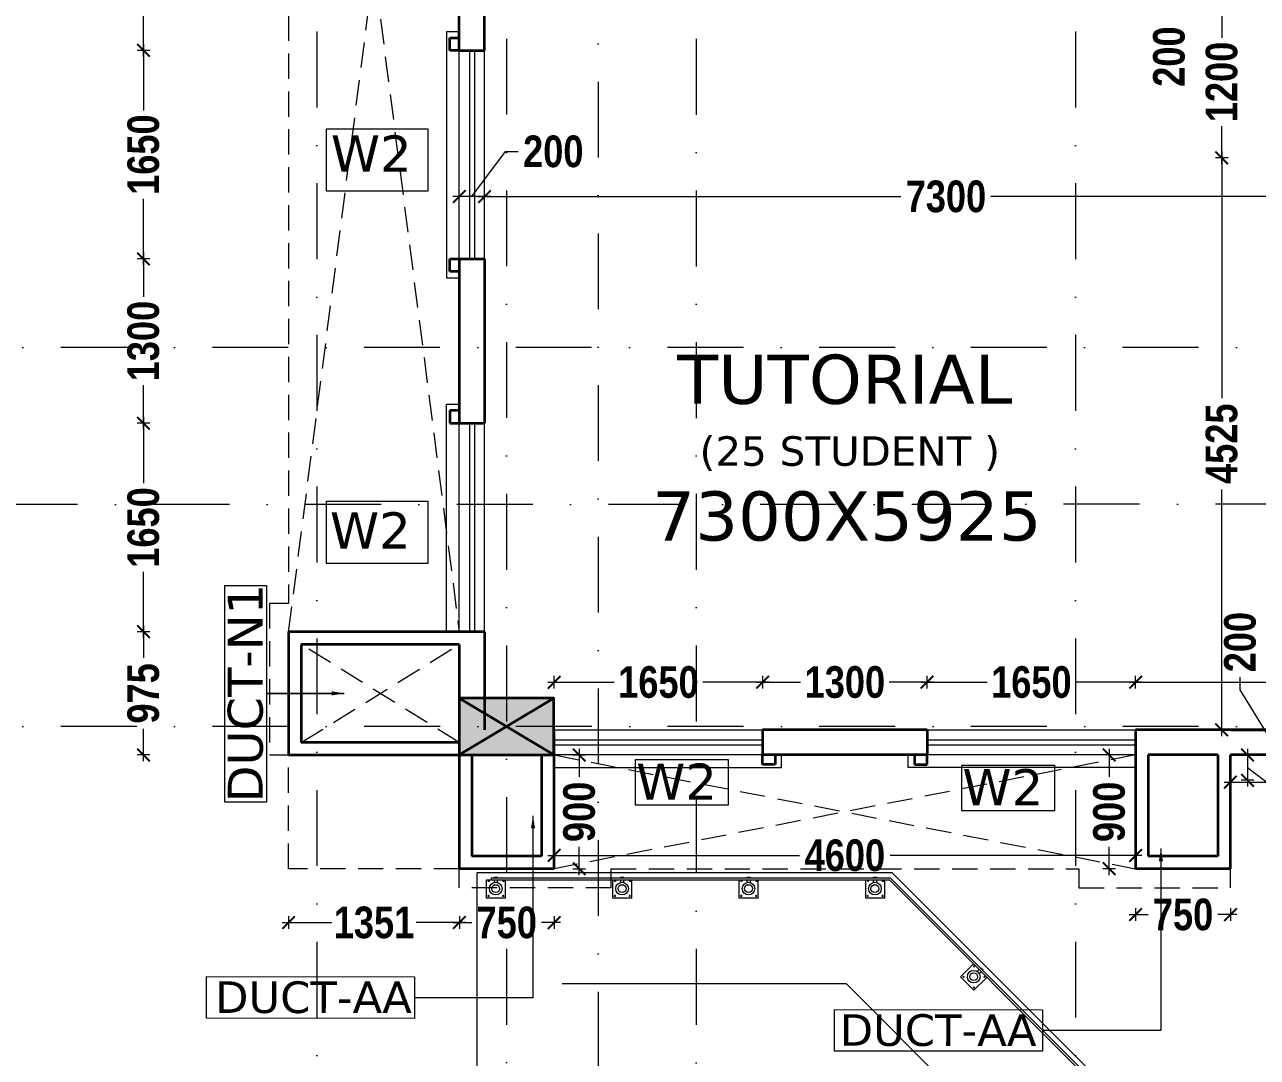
# Model space of a CAD drawing. Header units: millimetres. Extents: x -3092162 to 4513894, y -12317808 to 1849994.
# Drawn here: x -449828 to -440075, y -5859148 to -5850978 of the extents above; entities that cross this region are included whole.
import ezdxf

# ---------------------------------------------------------------- set-up
doc = ezdxf.new("R2010")
doc.units = ezdxf.units.MM
doc.header["$LTSCALE"] = 2
doc.header["$MEASUREMENT"] = 0
doc.linetypes.add('DASHDOT', pattern=[1, 0.5, -0.25, 0, -0.25])
doc.linetypes.add('DASHED2', pattern=[0.375, 0.25, -0.125])
for name, color, linetype, lineweight, true_color in [('AEROW', 7, 'Continuous', 15, 0x0d0d0d), ('DOT', 7, 'DASHED2', 0, 0x89067c), ('duct text', 7, 'Continuous', 5, 0x30182a)]:
    doc.layers.add(name, color=color, linetype=linetype, lineweight=lineweight, true_color=true_color)
for name, color, linetype, lineweight in [('coloumn', 10, 'Continuous', 35), ('D DIM', 250, 'Continuous', 9), ('DETAIL', 240, 'Continuous', 9), ('DUCT', 37, 'Continuous', 35), ('glass', 5, 'Continuous', 15), ('GRID', 251, 'DASHDOT', 5), ('RAILING', 47, 'Continuous', 13), ('RAMP', 253, 'Continuous', 9), ('SILL', 74, 'Continuous', 9), ('TEXT', 7, 'Continuous', 13), ('VENTI', 162, 'Continuous', 5), ('W2', 162, 'Continuous', 5), ('WIN', 5, 'Continuous', 15)]:
    doc.layers.add(name, color=color, linetype=linetype, lineweight=lineweight)
doc.styles.add('door', font='arial.ttf', dxfattribs={"height": 70})
doc.styles.add('INNER DIM', font='ARIALNB.TTF', dxfattribs={"height": 250})
doc.styles.add('style2', font='verdana.ttf')
doc.dimstyles.new('DOOR', dxfattribs={"dimtxt": 100, "dimasz": 100, "dimexe": 25, "dimexo": 50, "dimgap": 25, "dimtad": 0, "dimtih": 1, "dimtoh": 1, "dimdec": 0, "dimzin": 3, "dimdsep": 46, "dimtxsty": 'door', "dimblk": 'OBLIQUE', "dimcen": 200, "dimclrd": 256, "dimclre": 256, "dimclrt": 256, "dimadec": 0, "dimazin": 0, "dimtfac": 1, "dimtdec": 0, "dimtofl": 0, "dimtmove": 2, "dimatfit": 3, "dimfxl": 300, "dimfxlon": 1, "dimfrac": 1, "dimtolj": 1, "dimtzin": 0, "dimlwd": -1, "dimlwe": -1, "dimarcsym": 0})
doc.dimstyles.new('external final', dxfattribs={"dimscale": 0, "dimtxt": 250, "dimasz": 100, "dimexe": 50, "dimexo": 50, "dimgap": 50, "dimtad": 0, "dimdec": 0, "dimzin": 0, "dimdsep": 46, "dimtxsty": 'INNER DIM', "dimblk": 'ARCHTICK', "dimcen": 100, "dimdle": 50, "dimclrd": 256, "dimclre": 256, "dimclrt": 256, "dimadec": 0, "dimazin": 0, "dimtfac": 1, "dimtdec": 0, "dimtix": 1, "dimtmove": 1, "dimatfit": 3, "dimfxl": 50, "dimfxlon": 1, "dimtolj": 1, "dimtzin": 0, "dimlwd": -1, "dimlwe": -1, "dimarcsym": 1})

# ---------------------------------------------------------------- blocks, each defined once
blk = doc.blocks.new('_ArchTick')
at = {"color": 0, "linetype": 'ByBlock', "const_width": 0.15}
blk.add_lwpolyline([(-0.5, -0.5), (0.5, 0.5)], dxfattribs=at)
blk = doc.blocks.new('_Oblique')
at = {"color": 0, "linetype": 'ByBlock', "lineweight": -2}
blk.add_line((-0.5, -0.5), (0.5, 0.5), dxfattribs=at)

msp = doc.modelspace()

# ---------------------------------------------------------------- hatches: boundary and pattern name
at = {"layer": 'coloumn', "ltscale": 100}
msp.add_hatch(color=256, dxfattribs=at).paths.add_polyline_path([(-446389.7, -5856756.2), (-446389.7, -5856306.2), (-445639.7, -5856306.2), (-445639.7, -5856756.2)])

# ---------------------------------------------------------------- linework, layer by layer
at = {"layer": 'AEROW', "ltscale": 100}
for p, q in [((-443326.6, -5858566), (-445574.9, -5858566)), ((-440960.1, -5860932.5), (-443326.6, -5858566))]:
    msp.add_line(p, q, dxfattribs=at)
at = {"layer": 'coloumn', "ltscale": 100}
for p, q in [((-446389.7, -5856306.2), (-446389.7, -5856756.2)), ((-445639.7, -5856306.2), (-446389.7, -5856306.2)), ((-445639.7, -5856756.2), (-445639.7, -5856306.2)), ((-446389.7, -5856756.2), (-445639.7, -5856756.2))]:
    msp.add_line(p, q, dxfattribs=at)
msp.add_lwpolyline([(-446389.7, -5856756.2), (-445639.7, -5856306.2), (-446389.7, -5856306.2), (-445639.7, -5856756.2)], dxfattribs=at)
at = {"layer": 'D DIM', "ltscale": 100}
for p, q in [((-440357.2, -5850781.2), (-440357.2, -5851081)), ((-448887.8, -5851231.2), (-448887.8, -5850881.4)), ((-448837.8, -5851181.2), (-448937.8, -5851181.2)), ((-448837.8, -5851181.2), (-448937.8, -5851181.2)), ((-448887.8, -5851131.2), (-448887.8, -5851656)), ((-440357.2, -5852081.2), (-440357.2, -5851781.4)), ((-446288.9, -5852338.1), (-446023.6, -5851981.9)), ((-446023.6, -5851981.9), (-445923.6, -5851981.9)), ((-440357.2, -5851981.2), (-440357.2, -5853932.1)), ((-440307.2, -5852031.2), (-440407.2, -5852031.2)), ((-440307.2, -5852031.2), (-440407.2, -5852031.2)), ((-446388.9, -5852388.1), (-446388.9, -5852288.1)), ((-446188.9, -5852388.1), (-446188.9, -5852288.1)), ((-446188.9, -5852388.1), (-446188.9, -5852288.1)), ((-448887.8, -5852881.2), (-448887.8, -5852356.4)), ((-446138.9, -5852338.1), (-446438.9, -5852338.1)), ((-446238.9, -5852338.1), (-442894.4, -5852338.1)), ((-438838.9, -5852338.1), (-442183.4, -5852338.1)), ((-448837.8, -5852831.2), (-448937.8, -5852831.2)), ((-448837.8, -5852831.2), (-448937.8, -5852831.2)), ((-448887.8, -5852781.2), (-448887.8, -5853131)), ((-448887.8, -5854181.2), (-448887.8, -5853831.4)), ((-448837.8, -5854131.2), (-448937.8, -5854131.2)), ((-448837.8, -5854131.2), (-448937.8, -5854131.2)), ((-448887.8, -5854081.2), (-448887.8, -5854606)), ((-440357.2, -5856606.2), (-440357.2, -5854655.3)), ((-448887.8, -5855831.2), (-448887.8, -5855306.4)), ((-448837.8, -5855781.2), (-448937.8, -5855781.2)), ((-448837.8, -5855781.2), (-448937.8, -5855781.2)), ((-448887.8, -5855731.2), (-448887.8, -5855988.7)), ((-445688.5, -5856180.5), (-445163.7, -5856180.5)), ((-445638.5, -5856230.5), (-445638.5, -5856130.5)), ((-443938.5, -5856180.5), (-444463.3, -5856180.5)), ((-444038.5, -5856180.5), (-443688.5, -5856180.5)), ((-443988.5, -5856230.5), (-443988.5, -5856130.5)), ((-443988.5, -5856230.5), (-443988.5, -5856130.5)), ((-442638, -5856180.5), (-442988, -5856180.5)), ((-442738, -5856180.5), (-442213.2, -5856180.5)), ((-442688, -5856230.5), (-442688, -5856130.5)), ((-442688, -5856230.5), (-442688, -5856130.5)), ((-440988, -5856180.5), (-441512.8, -5856180.5)), ((-441088, -5856180.5), (-439822.9, -5856180.5)), ((-441038, -5856230.5), (-441038, -5856130.5)), ((-441038, -5856230.5), (-441038, -5856130.5)), ((-440211.5, -5856241.5), (-440211.5, -5856141.5)), ((-439955.2, -5856656.2), (-440211.5, -5856241.5)), ((-448887.8, -5856806.2), (-448887.8, -5856548.7)), ((-440307.2, -5856556.2), (-440407.2, -5856556.2)), ((-448837.8, -5856756.2), (-448937.8, -5856756.2)), ((-445489.9, -5856756.2), (-445389.9, -5856756.2)), ((-445439.9, -5856706.2), (-445439.9, -5856928.8)), ((-441197.4, -5856756.2), (-441297.4, -5856756.2)), ((-441247.4, -5856706.2), (-441247.4, -5856928.8)), ((-440102.4, -5856756.2), (-440202.4, -5856756.2)), ((-440152.4, -5856706.2), (-440152.4, -5857006.2)), ((-440152.4, -5856856.2), (-439864.9, -5857073)), ((-440102.4, -5856956.2), (-440202.4, -5856956.2)), ((-440338, -5856971), (-439719.6, -5856971)), ((-440288, -5856971), (-440288, -5857021)), ((-445688.5, -5857551), (-443697.2, -5857551)), ((-445638.5, -5857501), (-445638.5, -5857601)), ((-445439.9, -5857706.2), (-445439.9, -5857483.6)), ((-440988, -5857551), (-442979.3, -5857551)), ((-441247.4, -5857706.2), (-441247.4, -5857483.6)), ((-441038, -5857501), (-441038, -5857601)), ((-445489.9, -5857656.2), (-445389.9, -5857656.2)), ((-441197.4, -5857656.2), (-441297.4, -5857656.2)), ((-447739.3, -5858032.6), (-447739.3, -5858132.6)), ((-446388.5, -5858032.6), (-446388.5, -5858132.6)), ((-446388.5, -5858032.6), (-446388.5, -5858132.6)), ((-445638.5, -5858032.6), (-445638.5, -5858132.6)), ((-441088, -5858019.4), (-440938.9, -5858019.4)), ((-441038, -5857969.4), (-441038, -5858069.4)), ((-440238, -5858019.4), (-440387.1, -5858019.4)), ((-440288, -5857969.4), (-440288, -5858069.4)), ((-447789.3, -5858082.6), (-447397.8, -5858082.6)), ((-446338.5, -5858082.6), (-446730, -5858082.6)), ((-446438.5, -5858082.6), (-446289.4, -5858082.6)), ((-445588.5, -5858082.6), (-445737.6, -5858082.6))]:
    msp.add_line(p, q, dxfattribs=at)
at = {"layer": 'DETAIL', "color": 253, "lineweight": 5, "ltscale": 0.5}
for p, q in [((-446173.4, -5857888.4), (-446173.4, -5857743.4)), ((-446173.4, -5857743.4), (-446135.9, -5857743.4)), ((-446023.4, -5857888.4), (-446023.4, -5857743.4)), ((-445173.4, -5857888.4), (-445173.4, -5857743.4)), ((-445023.4, -5857888.4), (-445023.4, -5857743.4)), ((-444173.4, -5857888.4), (-444173.4, -5857743.4)), ((-444023.4, -5857888.4), (-444023.4, -5857743.4)), ((-443173.4, -5857888.4), (-443173.4, -5857743.4)), ((-443023.4, -5857888.4), (-443023.4, -5857743.4)), ((-446160.4, -5857750.9), (-446160.4, -5857757.9)), ((-446153.4, -5857750.9), (-446160.4, -5857750.9)), ((-446153.4, -5857757.9), (-446160.4, -5857757.9)), ((-446153.4, -5857750.9), (-446153.4, -5857757.9)), ((-446043.4, -5857750.9), (-446043.4, -5857757.9)), ((-446036.4, -5857750.9), (-446043.4, -5857750.9)), ((-446036.4, -5857757.9), (-446043.4, -5857757.9)), ((-446036.4, -5857750.9), (-446036.4, -5857757.9)), ((-445160.4, -5857750.9), (-445160.4, -5857757.9)), ((-445153.4, -5857750.9), (-445160.4, -5857750.9)), ((-445153.4, -5857757.9), (-445160.4, -5857757.9)), ((-445153.4, -5857750.9), (-445153.4, -5857757.9)), ((-445043.4, -5857750.9), (-445043.4, -5857757.9)), ((-445036.4, -5857750.9), (-445043.4, -5857750.9)), ((-445036.4, -5857757.9), (-445043.4, -5857757.9)), ((-445036.4, -5857750.9), (-445036.4, -5857757.9)), ((-444160.4, -5857750.9), (-444160.4, -5857757.9)), ((-444153.4, -5857750.9), (-444160.4, -5857750.9)), ((-444153.4, -5857757.9), (-444160.4, -5857757.9)), ((-444153.4, -5857750.9), (-444153.4, -5857757.9)), ((-444043.4, -5857750.9), (-444043.4, -5857757.9)), ((-444036.4, -5857750.9), (-444043.4, -5857750.9)), ((-444036.4, -5857757.9), (-444043.4, -5857757.9)), ((-444036.4, -5857750.9), (-444036.4, -5857757.9)), ((-443160.4, -5857750.9), (-443160.4, -5857757.9)), ((-443153.4, -5857750.9), (-443160.4, -5857750.9)), ((-443153.4, -5857757.9), (-443160.4, -5857757.9)), ((-443153.4, -5857750.9), (-443153.4, -5857757.9)), ((-443043.4, -5857750.9), (-443043.4, -5857757.9)), ((-443036.4, -5857750.9), (-443043.4, -5857750.9)), ((-443036.4, -5857757.9), (-443043.4, -5857757.9)), ((-443036.4, -5857750.9), (-443036.4, -5857757.9)), ((-446023.4, -5857888.4), (-446173.4, -5857888.4)), ((-446160.4, -5857875.9), (-446160.4, -5857868.9)), ((-446153.4, -5857868.9), (-446160.4, -5857868.9)), ((-446153.4, -5857875.9), (-446160.4, -5857875.9)), ((-446153.4, -5857875.9), (-446153.4, -5857868.9)), ((-446043.4, -5857875.9), (-446043.4, -5857868.9)), ((-446036.4, -5857868.9), (-446043.4, -5857868.9)), ((-446036.4, -5857875.9), (-446043.4, -5857875.9)), ((-446036.4, -5857875.9), (-446036.4, -5857868.9)), ((-445023.4, -5857888.4), (-445173.4, -5857888.4)), ((-445160.4, -5857875.9), (-445160.4, -5857868.9)), ((-445153.4, -5857868.9), (-445160.4, -5857868.9)), ((-445153.4, -5857875.9), (-445160.4, -5857875.9)), ((-445153.4, -5857875.9), (-445153.4, -5857868.9)), ((-445043.4, -5857875.9), (-445043.4, -5857868.9)), ((-445036.4, -5857868.9), (-445043.4, -5857868.9)), ((-445036.4, -5857875.9), (-445043.4, -5857875.9)), ((-445036.4, -5857875.9), (-445036.4, -5857868.9)), ((-444023.4, -5857888.4), (-444173.4, -5857888.4)), ((-444160.4, -5857875.9), (-444160.4, -5857868.9)), ((-444153.4, -5857868.9), (-444160.4, -5857868.9)), ((-444153.4, -5857875.9), (-444160.4, -5857875.9)), ((-444153.4, -5857875.9), (-444153.4, -5857868.9)), ((-444043.4, -5857875.9), (-444043.4, -5857868.9)), ((-444036.4, -5857868.9), (-444043.4, -5857868.9)), ((-444036.4, -5857875.9), (-444043.4, -5857875.9)), ((-444036.4, -5857875.9), (-444036.4, -5857868.9)), ((-443023.4, -5857888.4), (-443173.4, -5857888.4)), ((-443160.4, -5857875.9), (-443160.4, -5857868.9)), ((-443153.4, -5857868.9), (-443160.4, -5857868.9)), ((-443153.4, -5857875.9), (-443160.4, -5857875.9)), ((-443153.4, -5857875.9), (-443153.4, -5857868.9)), ((-443043.4, -5857875.9), (-443043.4, -5857868.9)), ((-443036.4, -5857868.9), (-443043.4, -5857868.9)), ((-443036.4, -5857875.9), (-443043.4, -5857875.9)), ((-443036.4, -5857875.9), (-443036.4, -5857868.9)), ((-442423.3, -5858511.9), (-442320.8, -5858409.3)), ((-442316.9, -5858423.8), (-442321.8, -5858428.8)), ((-442316.9, -5858433.7), (-442321.8, -5858428.8)), ((-442311.9, -5858428.8), (-442316.9, -5858423.8)), ((-442311.9, -5858428.8), (-442316.9, -5858433.7)), ((-442317.2, -5858617.9), (-442423.3, -5858511.9)), ((-442405.3, -5858512.2), (-442400.3, -5858507.3)), ((-442400.3, -5858517.2), (-442405.3, -5858512.2)), ((-442395.4, -5858512.2), (-442400.3, -5858507.3)), ((-442400.3, -5858517.2), (-442395.4, -5858512.2)), ((-442317.2, -5858617.9), (-442214.7, -5858515.4)), ((-442234.1, -5858506.6), (-442239.1, -5858511.5)), ((-442234.1, -5858516.5), (-442239.1, -5858511.5)), ((-442229.2, -5858511.5), (-442234.1, -5858506.6)), ((-442229.2, -5858511.5), (-442234.1, -5858516.5)), ((-442322.5, -5858594.9), (-442317.6, -5858590)), ((-442317.6, -5858599.9), (-442322.5, -5858594.9)), ((-442312.6, -5858594.9), (-442317.6, -5858590)), ((-442317.6, -5858599.9), (-442312.6, -5858594.9))]:
    msp.add_line(p, q, dxfattribs=at)
at = {"layer": 'DOT', "ltscale": 400}
for p, q in [((-447739.3, -5855781.2), (-446389.3, -5845281.2)), ((-447739.3, -5845281.2), (-446389.3, -5855781.2)), ((-447739.3, -5845506), (-447739.3, -5855556.4)), ((-447889.3, -5855556.4), (-447889.3, -5856756.2)), ((-447739.3, -5855556.4), (-447889.3, -5855556.4)), ((-447639.3, -5856656.2), (-446389.3, -5855881.2)), ((-446389.3, -5856656.2), (-447639.3, -5855881.2)), ((-447889.3, -5856756.2), (-447739.3, -5856756.2)), ((-447739.3, -5857656.2), (-447740.1, -5856756.2)), ((-441038.4, -5856756.2), (-445638.9, -5857656.2)), ((-445638.9, -5856756.2), (-441038.4, -5857656.2)), ((-446390.1, -5857656.2), (-447739.3, -5857656.2)), ((-446388.9, -5857806.2), (-446388.9, -5857656.2)), ((-445189.1, -5857656.2), (-441488.2, -5857656.2)), ((-445189.1, -5857656.2), (-445189.1, -5857806.2)), ((-441488.2, -5857656.2), (-441488.2, -5857806.2)), ((-440288.4, -5857806.2), (-440288.4, -5857656.2)), ((-445189.1, -5857806.2), (-446388.9, -5857806.2)), ((-441488.2, -5857806.2), (-440288.4, -5857806.2))]:
    msp.add_line(p, q, dxfattribs=at)
at = {"layer": 'DUCT', "ltscale": 100}
for p, q in [((-446389.3, -5851181.2), (-446389.3, -5849881.2)), ((-446189.3, -5851181.2), (-446189.3, -5849881.2)), ((-446464.3, -5851181.2), (-446464.3, -5851081.2)), ((-446464.3, -5851081.2), (-446389.3, -5851081.2)), ((-446389.3, -5851181.2), (-446464.3, -5851181.2)), ((-446389.3, -5851181.2), (-446189.3, -5851181.2)), ((-446464.3, -5852931.5), (-446464.3, -5852831.5)), ((-446464.3, -5852831.5), (-446389.3, -5852831.5)), ((-446389.3, -5852831.2), (-446189.3, -5852831.2)), ((-446389.3, -5852831.2), (-446389.3, -5854131.2)), ((-446189.3, -5852831.2), (-446189.3, -5854131.2)), ((-446389.3, -5852931.5), (-446464.3, -5852931.5)), ((-446389.3, -5854030.5), (-446464.3, -5854030.5)), ((-446464.3, -5854030.5), (-446464.3, -5854130.9)), ((-446464.3, -5854130.9), (-446389.3, -5854130.9)), ((-446389.3, -5854131.2), (-446189.3, -5854131.2)), ((-446189.3, -5855781.2), (-447739.3, -5855781.2)), ((-447739.3, -5855781.2), (-447739.3, -5856756.2)), ((-446189.3, -5855781.2), (-446189.3, -5856556.2)), ((-446389.3, -5855881.2), (-447639.3, -5855881.2)), ((-447639.3, -5855881.2), (-447639.3, -5856656.2)), ((-446389.3, -5855881.2), (-446389.3, -5856656.2)), ((-446189.3, -5855806.2), (-446189.3, -5856556.2)), ((-445638.9, -5857656.2), (-445638.9, -5856556.2)), ((-442688.4, -5856556.2), (-443988.9, -5856556.2)), ((-443988.9, -5856556.2), (-443988.9, -5856756.2)), ((-442688.4, -5856556.2), (-442688.4, -5856756.2)), ((-439738.4, -5856556.2), (-441038.4, -5856556.2)), ((-441038.4, -5856556.2), (-441038.4, -5856756.2)), ((-440288.4, -5856556.2), (-438888.9, -5856556.2)), ((-446389.3, -5856656.2), (-447639.3, -5856656.2)), ((-447739.3, -5856756.2), (-446389.3, -5856756.2)), ((-446388.9, -5856756.2), (-446388.9, -5857656.2)), ((-446288.9, -5856756.2), (-446288.9, -5857556.2)), ((-445738.9, -5856756.2), (-445738.9, -5857556.2)), ((-443989.3, -5856831.2), (-443989.3, -5856756.2)), ((-442688.4, -5856756.2), (-443988.9, -5856756.2)), ((-443888.9, -5856756.2), (-443888.9, -5856831.2)), ((-442788.4, -5856756.2), (-442788.4, -5856831.2)), ((-442688, -5856831.2), (-442688, -5856756.2)), ((-441038.4, -5856756.2), (-441038.4, -5857656.2)), ((-440388.4, -5856756.2), (-440938.4, -5856756.2)), ((-440388.4, -5856756.2), (-440938.4, -5856756.2)), ((-440938.4, -5856756.2), (-440938.4, -5857556.2)), ((-440388.4, -5856756.2), (-440388.4, -5857556.2)), ((-438888.9, -5856756.2), (-440288.4, -5856756.2)), ((-440288.4, -5857656.2), (-440288.4, -5856756.2)), ((-443888.9, -5856831.2), (-443989.3, -5856831.2)), ((-442788.4, -5856831.2), (-442688, -5856831.2)), ((-445738.9, -5857556.2), (-446288.9, -5857556.2)), ((-440388.4, -5857556.2), (-440938.4, -5857556.2)), ((-445638.9, -5857656.2), (-446388.9, -5857656.2)), ((-440288.4, -5857656.2), (-441038.4, -5857656.2))]:
    msp.add_line(p, q, dxfattribs=at)
at = {"layer": 'duct text', "ltscale": 0.1}
for points in [[(-448244.5, -5857129.5), (-448244.5, -5855414.9), (-447915.4, -5855414.9), (-447915.4, -5857129.5)], [(-446743.2, -5858840.9), (-448389.5, -5858838.8), (-448389.2, -5858509.6), (-446742.9, -5858511.7)], [(-441775.3, -5859100.4), (-443420.2, -5859098.3), (-443419.8, -5858769.2), (-441774.9, -5858771.3)]]:
    msp.add_lwpolyline(points, close=True, dxfattribs=at)
at = {"layer": 'glass', "ltscale": 100}
for p, q in [((-446309.3, -5851181.2), (-446309.3, -5852831.2)), ((-446269.3, -5851181.2), (-446269.3, -5852831.2)), ((-445638.9, -5856636.2), (-443988.9, -5856636.2)), ((-445638.9, -5856676.2), (-443988.9, -5856676.2)), ((-442688.4, -5856636.2), (-441038.4, -5856636.2)), ((-442688.4, -5856676.2), (-441038.4, -5856676.2))]:
    msp.add_line(p, q, dxfattribs=at)
at = {"layer": 'GRID', "color": 5, "ltscale": 600}
for p, q in [((-445289.4, -5805825.2), (-445289.4, -5894627.3)), ((-446014.3, -5806686), (-446014.3, -5893766.5)), ((-444514.3, -5806686.5), (-444514.3, -5893766)), ((-447514.7, -5807829.3), (-447514.7, -5892623.2)), ((-441514.3, -5807829.3), (-441514.3, -5892623.2))]:
    msp.add_line(p, q, dxfattribs=at)
at = {"layer": 'GRID', "color": 6, "ltscale": 600}
for p, q in [((-367335.2, -5853531.2), (-460174.2, -5853531.2)), ((-365401.2, -5854770.2), (-462108.1, -5854773.8)), ((-367334.5, -5856531.2), (-460174.2, -5856531.2))]:
    msp.add_line(p, q, dxfattribs=at)
at = {"layer": 'RAILING', "ltscale": 100}
for p, q in [((-446135.9, -5857727.6), (-442979.8, -5857727.6)), ((-446135.9, -5857727.6), (-446135.9, -5857744)), ((-446135.9, -5857744), (-442986.1, -5857744)), ((-440138.1, -5860592), (-442986.1, -5857744)), ((-440122.1, -5860585.3), (-442979.8, -5857727.6))]:
    msp.add_line(p, q, dxfattribs=at)
at = {"layer": 'RAILING', "ltscale": 0.5}
for p, q in [((-446110.9, -5857727.4), (-446110.9, -5857723.4)), ((-446110.9, -5857723.4), (-446085.9, -5857723.4)), ((-446110.9, -5857760.4), (-446110.9, -5857743.4)), ((-446085.9, -5857727.4), (-446085.9, -5857723.4)), ((-446085.9, -5857760.4), (-446085.9, -5857743.4)), ((-445110.9, -5857727.4), (-445110.9, -5857723.4)), ((-445110.9, -5857723.4), (-445085.9, -5857723.4)), ((-445110.9, -5857760.4), (-445110.9, -5857743.4)), ((-445085.9, -5857727.4), (-445085.9, -5857723.4)), ((-445085.9, -5857760.4), (-445085.9, -5857743.4)), ((-444110.9, -5857727.4), (-444110.9, -5857723.4)), ((-444110.9, -5857723.4), (-444085.9, -5857723.4)), ((-444110.9, -5857760.4), (-444110.9, -5857743.4)), ((-444085.9, -5857727.4), (-444085.9, -5857723.4)), ((-444085.9, -5857760.4), (-444085.9, -5857743.4)), ((-443110.9, -5857727.4), (-443110.9, -5857723.4)), ((-443110.9, -5857723.4), (-443085.9, -5857723.4)), ((-443110.9, -5857760.4), (-443110.9, -5857743.4)), ((-443085.9, -5857727.4), (-443085.9, -5857723.4)), ((-443085.9, -5857760.4), (-443085.9, -5857743.4)), ((-442288.6, -5858465.5), (-442276.6, -5858453.5)), ((-442270.9, -5858483.2), (-442258.9, -5858471.2)), ((-442265.2, -5858442.2), (-442262.4, -5858439.4)), ((-442262.4, -5858439.4), (-442244.7, -5858457.1)), ((-442247.6, -5858459.9), (-442244.7, -5858457.1))]:
    msp.add_line(p, q, dxfattribs=at)
for centre, radius in [((-446100.9, -5857813.4), 50), ((-446100.9, -5857813.4), 31), ((-445100.9, -5857813.4), 50), ((-445100.9, -5857813.4), 31), ((-444100.9, -5857813.4), 50), ((-444100.9, -5857813.4), 31), ((-443100.9, -5857813.4), 50), ((-443100.9, -5857813.4), 31), ((-442319, -5858510.1), 50), ((-442319, -5858510.1), 31)]:
    msp.add_circle(centre, radius, dxfattribs=at)
for centre, start, end in [((-446098.4, -5857760.4), 180, 198.12063), ((-446098.4, -5857760.4), 336.47811, 0), ((-445098.4, -5857760.4), 180, 198.12063), ((-445098.4, -5857760.4), 336.47811, 0), ((-444098.4, -5857760.4), 180, 198.12063), ((-444098.4, -5857760.4), 336.47811, 0), ((-443098.4, -5857760.4), 180, 198.12063), ((-443098.4, -5857760.4), 336.47811, 0), ((-442279.7, -5858474.4), 135, 153.12063), ((-442279.7, -5858474.4), 291.47811, 315)]:
    msp.add_arc(centre, 12.5, start, end, dxfattribs=at)
at = {"layer": 'RAMP', "ltscale": 100}
for p, q in [((-442963.9, -5857688.4), (-446250.9, -5857688.4)), ((-446250.9, -5857688.4), (-446250.9, -5859588.4)), ((-440083.1, -5860569.2), (-442963.9, -5857688.4))]:
    msp.add_line(p, q, dxfattribs=at)
at = {"layer": 'SILL', "ltscale": 100}
for p, q in [((-446489.3, -5851031.2), (-446489.3, -5852981.1)), ((-446489.3, -5851031.2), (-446389.3, -5851031.2)), ((-446389.3, -5852831.2), (-446389.3, -5851181.2)), ((-446189.3, -5852831.2), (-446189.3, -5851181.2)), ((-446489.3, -5852981.1), (-446389.3, -5852981.1)), ((-446489.3, -5855780.9), (-446489.3, -5853980.5)), ((-446489.3, -5853980.5), (-446389.3, -5853980.5)), ((-446389.3, -5855781.2), (-446389.3, -5854131.2)), ((-446189.3, -5855781.2), (-446189.3, -5854131.2)), ((-445638.9, -5856556.2), (-443988.9, -5856556.2)), ((-442688.4, -5856556.2), (-441038.4, -5856556.2)), ((-443988.9, -5856756.2), (-445638.9, -5856756.2)), ((-443838.9, -5856856.2), (-443838.9, -5856756.2)), ((-442838.4, -5856856.2), (-442838.4, -5856756.2)), ((-441038.4, -5856756.2), (-442688.4, -5856756.2)), ((-445638.9, -5856856.2), (-443838.9, -5856856.2)), ((-441038.4, -5856856.2), (-442838.4, -5856856.2))]:
    msp.add_line(p, q, dxfattribs=at)
at = {"layer": 'VENTI', "ltscale": 100}
for p, q in [((-444258.3, -5856795), (-444997.6, -5856795)), ((-444997.6, -5856795), (-444997.6, -5857150.4)), ((-444258.3, -5857150.4), (-444258.3, -5856795)), ((-441677.3, -5856839.5), (-442416.6, -5856839.5)), ((-442416.6, -5856839.5), (-442416.6, -5857194.9)), ((-441677.3, -5857194.9), (-441677.3, -5856839.5)), ((-444997.6, -5857150.4), (-444258.3, -5857150.4)), ((-442416.6, -5857194.9), (-441677.3, -5857194.9))]:
    msp.add_line(p, q, dxfattribs=at)
at = {"layer": 'W2', "lineweight": 15, "ltscale": 0.1}
for p, q in [((-447439.9, -5851802.2), (-446638.2, -5851802.2)), ((-447439.9, -5852296.2), (-447439.9, -5851802.2)), ((-446638.2, -5851802.2), (-446638.2, -5852296.2)), ((-446638.2, -5852296.2), (-447439.9, -5852296.2)), ((-447439.9, -5854747.9), (-446638.2, -5854747.9)), ((-447439.9, -5855241.9), (-447439.9, -5854747.9)), ((-446638.2, -5854747.9), (-446638.2, -5855241.9)), ((-446638.2, -5855241.9), (-447439.9, -5855241.9))]:
    msp.add_line(p, q, dxfattribs=at)
at = {"layer": 'WIN', "ltscale": 100}
for p, q in [((-446309.3, -5854131.2), (-446309.3, -5855781.2)), ((-446269.3, -5854131.2), (-446269.3, -5855781.2))]:
    msp.add_line(p, q, dxfattribs=at)

# ---------------------------------------------------------------- block references
at = {"layer": 'D DIM', "ltscale": 100, "xscale": 100, "yscale": 100, "zscale": 100}
for p, rotation in [((-448887.8, -5851181.2), 270), ((-448887.8, -5851181.2), 90), ((-440357.2, -5852031.2), 270), ((-440357.2, -5852031.2), 90), ((-446388.9, -5852338.1), 180), ((-446188.9, -5852338.1), 180), ((-448887.8, -5852831.2), 270), ((-448887.8, -5852831.2), 90), ((-448887.8, -5854131.2), 270), ((-448887.8, -5854131.2), 90), ((-448887.8, -5855781.2), 90), ((-448887.8, -5855781.2), 270), ((-445638.5, -5856180.5), 180), ((-443988.5, -5856180.5), 180), ((-442688, -5856180.5), 180), ((-441038, -5856180.5), 180), ((-440357.2, -5856556.2), 270), ((-448887.8, -5856756.2), 270), ((-445439.9, -5856756.2), 90), ((-441247.4, -5856756.2), 90), ((-440152.4, -5856756.2), 90), ((-440288, -5856971), 180), ((-440152.4, -5856956.2), 270), ((-445638.5, -5857551), 180), ((-445439.9, -5857656.2), 270), ((-441247.4, -5857656.2), 270), ((-447739.3, -5858082.6), 180), ((-446388.5, -5858082.6), 180), ((-441038, -5858019.4), 180)]:
    msp.add_blockref('_ArchTick', p, dxfattribs=dict(at, rotation=rotation))
for p in [(-446188.9, -5852338.1), (-443988.5, -5856180.5), (-442688, -5856180.5), (-441038, -5856180.5), (-441038, -5857551), (-446388.5, -5858082.6), (-445638.5, -5858082.6), (-440288, -5858019.4)]:
    msp.add_blockref('_ArchTick', p, dxfattribs=at)

# ---------------------------------------------------------------- texts
at = {"layer": 'D DIM', "ltscale": 100, "char_height": 250, "attachment_point": 5, "rotation": 90, "style": 'INNER DIM'}
for s, insert in [('\\A1;200', (-440773.3, -5851230.6)), ('\\A1;1200', (-440357.2, -5851431.2)), ('\\A1;1650', (-448887.8, -5852006.2)), ('\\A1;1300', (-448887.8, -5853481.2)), ('\\A1;4525', (-440357.2, -5854293.7)), ('\\A1;1650', (-448887.8, -5854956.2)), ('\\A1;200', (-440211.5, -5855863.2)), ('\\A1;975', (-448887.8, -5856268.7)), ('\\A1;900', (-445439.9, -5857206.2)), ('\\A1;900', (-441247.4, -5857206.2))]:
    msp.add_mtext(s, dxfattribs=dict(at, insert=insert))
at = {"layer": 'D DIM', "ltscale": 100, "char_height": 250, "attachment_point": 5, "style": 'INNER DIM'}
for s, insert in [('\\A1;200', (-445645.3, -5851981.9)), ('\\A1;7300', (-442538.9, -5852338.1)), ('\\A1;1650', (-444813.5, -5856180.5)), ('\\A1;1300', (-443338.3, -5856180.5)), ('\\A1;1650', (-441863, -5856180.5)), ('\\A1;4600', (-443338.3, -5857551)), ('\\A1;750', (-440663, -5858019.4)), ('\\A1;1351', (-447063.9, -5858082.6)), ('\\A1;750', (-446013.5, -5858082.6))]:
    msp.add_mtext(s, dxfattribs=dict(at, insert=insert))
at = {"layer": 'duct text', "ltscale": 0.1, "width": 1547.237, "attachment_point": 5, "style": 'style2'}
for s, insert, char_height, rotation in [('\\pt3043;DUCT-N1', (-448079.8, -5856267.3), 276.639, 90), ('\\pt2750;DUCT-AA', (-447542.5, -5858675), 250, 359.93725), ('\\pt2750;DUCT-AA', (-442600.7, -5858935.2), 250, 359.93725)]:
    msp.add_mtext(s, dxfattribs=dict(at, insert=insert, char_height=char_height, rotation=rotation))
at = {"layer": 'TEXT', "style": 'style2'}
for s, height, p in [('TUTORIAL', 388.88, (-444665.7, -5853977.7)), ('(25 STUDENT )', 233.332, (-444488, -5854467.8)), ('7300X5925', 388.88, (-444862.2, -5855059.3))]:
    msp.add_text(s, height=height, dxfattribs=at).set_placement(p)
at = {"layer": 'W2', "lineweight": 50, "style": 'style2'}
for p in [(-447405.1, -5852141.1), (-447412.3, -5855122.8), (-444990, -5857110.6), (-442409, -5857155.1)]:
    msp.add_text('W2', height=287, dxfattribs=at).set_placement(p)

# ---------------------------------------------------------------- leaders
at = {"layer": 'AEROW', "lineweight": 30, "ltscale": 100}
for points in [[(-445805.8, -5857237.3), (-445807.4, -5858677.3), (-446743, -5858676.3)], [(-440837.9, -5857496.8), (-440839.4, -5858936.9), (-441775.1, -5858935.8)]]:
    msp.add_leader(points, dimstyle='external final', override={"dimscale": 1, "dimfxl": 50}, dxfattribs=at)
at = {"layer": 'duct text', "ltscale": 0.1}
msp.add_leader([(-447298.6, -5856268.7), (-447915.4, -5856268.7), (-447298.6, -5856268.7)], dimstyle='DOOR', dxfattribs=at)

doc.saveas('drawing.dxf')
